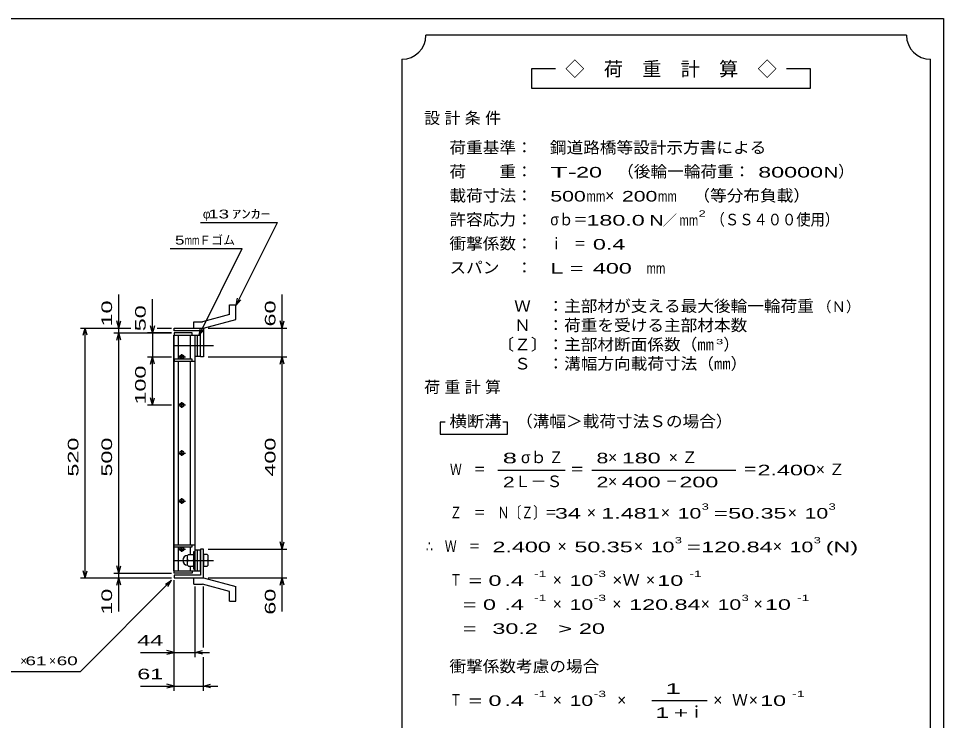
# Model space of a CAD drawing. Units: millimetres, scale not verified. Extents: x -1820 to 1731, y -1282 to 1054.
# Drawn here: x -194 to 1731, y -408 to 1054 of the extents above; entities that cross this region are included whole.
import ezdxf
from ezdxf.enums import TextEntityAlignment as Align

# ---------------------------------------------------------------- set-up
doc = ezdxf.new("R2010")
doc.units = ezdxf.units.MM
doc.header["$LTSCALE"] = 10
doc.linetypes.add('CHAIN', pattern=[18.5, 12, -1.5, 3.5, -1.5])
for name, color, linetype, lineweight in [('0_2', 150, 'Continuous', 25), ('16', 3, 'Continuous', 25), ('19', 6, 'Continuous', 25), ('22', 4, 'Continuous', 25), ('24', 2, 'Continuous', 25)]:
    doc.layers.add(name, color=color, linetype=linetype, lineweight=lineweight)
doc.styles.add('ベクトル', font='')
doc.styles.get('ベクトル').set_extended_font_data('ベクトル')

msp = doc.modelspace()

# ---------------------------------------------------------------- linework, layer by layer
at = {"layer": '0_2'}
for p, q in [((-1729, 1053.5), (1731, 1053.5)), ((1731, 1053.5), (1731, -1146.5))]:
    msp.add_line(p, q, dxfattribs=at)
at = {"layer": '16'}
for p, q in [((129.3, -96.5), (129.3, 394.5)), ((129.3, 394.5), (130, 394.5)), ((168, 399), (130, 399)), ((130, 399), (130, 394.5)), ((130, 394.5), (168, 394.5)), ((130, -96.5), (130, 394.5)), ((130, 394.5), (174, 394.5)), ((139.5, 344.5), (139.5, 394.5)), ((164.5, 344.5), (164.5, 394.5)), ((168, 394.5), (168, 399)), ((174, -96.5), (174, 394.5)), ((174, 394.5), (179, 394.5)), ((179, 350.5), (179, 394.5)), ((179, 394.5), (185, 394.5)), ((185, 350.5), (185, 394.5)), ((138, 349), (154, 349)), ((144, 352), (148, 352)), ((146, 344.5), (146, 355)), ((174, 350.5), (179, 350.5)), ((179, 350.5), (185, 350.5)), ((130, 344.5), (130, 340)), ((168, 344.5), (130, 344.5)), ((130, 340), (174, 340)), ((139.5, -42), (139.5, 340)), ((144, 346), (148, 346)), ((164.5, -42), (164.5, 340)), ((168, 340), (168, 344.5)), ((144, 252), (148, 252)), ((146, 243), (146, 255)), ((138, 249), (154, 249)), ((144, 246), (148, 246)), ((146, 143), (146, 155)), ((138, 149), (154, 149)), ((144, 152), (148, 152)), ((144, 146), (148, 146)), ((138, 49), (154, 49)), ((144, 52), (148, 52)), ((144, 46), (148, 46)), ((146, 43), (146, 55)), ((130, -46.5), (130, -42)), ((130, -42), (174, -42)), ((130, -46.5), (168, -46.5)), ((138, -51), (154, -51)), ((139.5, -96.5), (139.5, -46.5)), ((144, -48), (148, -48)), ((144, -54), (148, -54)), ((146, -57), (146, -46.5)), ((164.5, -61.5), (164.5, -46.5)), ((168, -46.5), (168, -42)), ((171, -93), (171, -56)), ((171, -56), (174, -56)), ((174, -52.5), (179, -52.5)), ((174, -93), (174, -56)), ((179, -96.5), (179, -52.5)), ((179, -52.5), (185, -52.5)), ((185, -96.5), (185, -52.5)), ((160, -62.5), (158, -64.5)), ((158, -84.5), (158, -64.5)), ((160, -74.5), (158, -72.5)), ((160, -74.5), (158, -76.5)), ((160, -62.5), (169, -62.5)), ((160, -74.5), (169, -74.5)), ((171, -64.5), (169, -62.5)), ((169, -74.5), (171, -72.5)), ((171, -76.5), (169, -74.5)), ((158, -84.5), (160, -86.5)), ((160, -86.5), (169, -86.5)), ((164.5, -96.5), (164.5, -87.5)), ((169, -86.5), (171, -84.5)), ((171, -93), (174, -93)), ((129.3, -96.5), (130, -96.5)), ((130, -96.5), (168, -96.5)), ((130, -101), (130, -96.5)), ((130, -96.5), (174, -96.5)), ((168, -101), (130, -101)), ((168, -96.5), (168, -101)), ((174, -96.5), (179, -96.5)), ((179, -96.5), (185, -96.5))]:
    msp.add_line(p, q, dxfattribs=at)
at = {"layer": '16', "linetype": 'CHAIN'}
for p, q in [((131, 372.5), (212, 372.5)), ((131, -74.5), (212, -74.5))]:
    msp.add_line(p, q, dxfattribs=at)
at = {"layer": '16'}
for centre, radius, start, end in [((144, 349), 3, 90, 270), ((146, 349), 4, 46.6, 133.4), ((148, 349), 3, 270, 90), ((146, 349), 4, 226.6, 313.4), ((144, 249), 3, 90, 270), ((146, 249), 4, 46.6, 133.4), ((148, 249), 3, 270, 90), ((146, 249), 4, 226.6, 313.4), ((144, 149), 3, 90, 270), ((146, 149), 4, 46.6, 133.4), ((146, 149), 4, 226.6, 313.4), ((148, 149), 3, 270, 90), ((144, 49), 3, 90, 270), ((146, 49), 4, 46.6, 133.4), ((146, 49), 4, 226.6, 313.4), ((148, 49), 3, 270, 90), ((144, -51), 3, 90, 270), ((146, -51), 4, 46.6, 133.4), ((146, -51), 4, 226.6, 313.4), ((148, -51), 3, 270, 90), ((158, -74.5), 10, 90, 270)]:
    msp.add_arc(centre, radius, start, end, dxfattribs=at)
at = {"layer": '19'}
for p, q in [((245.6, 457.1), (258.6, 457.1)), ((245.6, 437.1), (245.6, 457.1)), ((258.6, 427.1), (258.6, 457.1)), ((245.6, 437.1), (189.3, 422)), ((191, 409), (258.6, 427.1)), ((130, 403), (130, 409)), ((130, 409), (191, 409)), ((171, 422), (189.3, 422)), ((171, 409), (171, 422)), ((171, 409), (191, 409)), ((191, 409), (191, 349)), ((185, 403), (130, 403)), ((185, 349), (185, 403)), ((191, 349), (185, 349)), ((191, -51), (185, -51)), ((185, -51), (185, -105)), ((191, -111), (191, -51)), ((199, -62.5), (191, -62.5)), ((191, -62.5), (191, -86.5)), ((191, -74.5), (199, -74.5)), ((201, -64.5), (199, -62.5)), ((201, -72.5), (199, -74.5)), ((199, -74.5), (201, -76.5)), ((201, -84.5), (201, -64.5)), ((191, -86.5), (199, -86.5)), ((199, -86.5), (201, -84.5)), ((130, -105), (130, -111)), ((185, -105), (130, -105)), ((130, -111), (191, -111)), ((171, -111), (191, -111)), ((171, -124), (171, -111)), ((191, -111), (258.6, -129.1)), ((171, -124), (189.3, -124)), ((245.6, -139.1), (189.3, -124)), ((258.6, -159.1), (258.6, -129.1)), ((245.6, -159.1), (245.6, -139.1)), ((245.6, -159.1), (258.6, -159.1))]:
    msp.add_line(p, q, dxfattribs=at)
at = {"layer": '22'}
for p, q in [((185, 629), (345, 629)), ((259, 457), (345, 629)), ((122, 574.5), (272, 574.5)), ((182, 394.5), (272, 574.5)), ((15, 409), (15, 479)), ((85, 399), (85, 469)), ((259, 457), (262, 471.6)), ((259, 457), (269, 468)), ((355, 409), (355, 479)), ((15, 409), (11, 424)), ((15, 409), (19, 424)), ((355, 409), (351, 424)), ((355, 409), (359, 424)), ((-65, 409), (40, 409)), ((-59, 394), (-55, 409)), ((-51, 394), (-55, 409)), ((-55, -111), (-55, 409)), ((5, 409), (40, 409)), ((15, 399), (15, 409)), ((85, 399), (81, 414)), ((89, 414), (85, 399)), ((95, 409), (125, 409)), ((95, 409), (125, 409)), ((182, 394.5), (185, 409.1)), ((182, 394.5), (192, 405.5)), ((201, 409), (365, 409)), ((355, 349), (355, 409)), ((5, 399), (125, 399)), ((11, 384), (15, 399)), ((19, 384), (15, 399)), ((15, -101), (15, 399)), ((125, 399), (75, 399)), ((85, 399), (85, 349)), ((75, 349), (125, 349)), ((81, 334), (85, 349)), ((89, 334), (85, 349)), ((85, 249), (85, 349)), ((201, 349), (365, 349)), ((351, 334), (355, 349)), ((359, 334), (355, 349)), ((355, -51), (355, 349)), ((85, 249), (81, 264)), ((85, 249), (89, 264)), ((75, 249), (125, 249)), ((355, -51), (351, -36)), ((355, -51), (359, -36)), ((201, -51), (365, -51)), ((355, -111), (355, -51)), ((-55, -111), (-59, -96)), ((-55, -111), (-51, -96)), ((15, -101), (11, -86)), ((15, -101), (19, -86)), ((-65, -111), (125, -111)), ((5, -101), (125, -101)), ((5, -111), (125, -111)), ((11, -126), (15, -111)), ((15, -111), (15, -101)), ((19, -126), (15, -111)), ((15, -181), (15, -111)), ((201, -111), (365, -111)), ((351, -126), (355, -111)), ((359, -126), (355, -111)), ((355, -181), (355, -111)), ((-65, -306), (125, -116)), ((112, -124), (125, -116)), ((117, -129), (125, -116)), ((130, -276), (130, -116)), ((130, -346), (130, -116)), ((174, -276), (174, -129)), ((191, -256), (191, -129)), ((60, -266), (130, -266)), ((130, -266), (115, -262)), ((115, -270), (130, -266)), ((130, -266), (174, -266)), ((174, -266), (189, -262)), ((189, -270), (174, -266)), ((174, -266), (204, -266)), ((191, -346), (191, -276)), ((-265, -306), (-65, -306)), ((60, -336), (130, -336)), ((130, -336), (115, -332)), ((115, -340), (130, -336)), ((130, -336), (191, -336)), ((191, -336), (206, -332)), ((206, -340), (191, -336)), ((191, -336), (221, -336))]:
    msp.add_line(p, q, dxfattribs=at)
at = {"layer": '24', "color": 4}
for p, q in [((1654, 1018.5), (654, 1018.5)), ((604, 968.5), (604, -581.5)), ((1704, -581.5), (1704, 968.5)), ((924, 948.5), (874, 948.5)), ((874, 948.5), (874, 908.5)), ((1454, 948.5), (1404, 948.5)), ((1454, 908.5), (1454, 948.5)), ((874, 908.5), (1454, 908.5)), ((694, 213.5), (684, 213.5)), ((684, 213.5), (684, 188.5)), ((824, 213.5), (814, 213.5)), ((824, 188.5), (824, 213.5)), ((684, 188.5), (824, 188.5)), ((804, 113.5), (944, 113.5)), ((999, 113.5), (1299, 113.5)), ((1124, -366.5), (1239, -366.5))]:
    msp.add_line(p, q, dxfattribs=at)
for centre, start, end in [((604, 1018.5), 270, 0), ((1704, 1018.5), 180, 270)]:
    msp.add_arc(centre, 50, start, end, dxfattribs=at)

# ---------------------------------------------------------------- texts
at = {"layer": '22', "color": 2, "style": 'ベクトル'}
for s, height, width, p in [(' 13 ', 18.33, 1.6, (190, 646.5)), ('ｱﾝｶｰ', 18.33, 1.6, (250, 646.5)), ('5', 18.3, 1.45, (132, 592)), ('mm', 18.33, 0.75, (152, 592)), (' 44 ', 21.99, 1.65, (40, -241)), (' 61 ', 18.33, 1.6, (-190, -283.5)), (' 60 ', 18.33, 1.6, (-125, -283.5)), (' 61 ', 21.99, 1.65, (40, -311))]:
    msp.add_text(s, height=height, dxfattribs=dict(at, width=width)).set_placement(p, align=Align.MIDDLE_LEFT)
for s, height, p in [('φ', 18.3, (190, 646.5)), ('Ｆゴム', 18.33, (182, 592)), ('×', 18.3, (-190, -283.5)), ('×', 18.3, (-130, -283.5))]:
    msp.add_text(s, height=height, dxfattribs=at).set_placement(p, align=Align.MIDDLE_LEFT)
at = {"layer": '22', "color": 2, "style": 'ベクトル', "width": 1.65}
for s, p in [(' 10 ', (-10, 399)), (' 60 ', (330, 399)), (' 50 ', (60, 389)), (' 100 ', (60, 236.5)), (' 520 ', (-80, 86.5)), (' 500 ', (-10, 86.5)), (' 400 ', (330, 86.5)), (' 10 ', (-10, -201)), (' 60 ', (330, -201))]:
    msp.add_text(s, height=21.99, rotation=90, dxfattribs=at).set_placement(p, align=Align.MIDDLE_LEFT)
at = {"layer": '24', "style": 'ベクトル'}
for s, height, p in [('◇\u3000荷\u3000重\u3000計\u3000算\u3000◇', 29.33, (944, 948.5)), ('）', 24.2, (1512, 735)), ('×', 24.2, (1027, 685)), ('／', 22, (1146.5, 633.5)), ('（Ｎ）', 21.99, (1468, 453.5)), ('）', 24.2, (1273, 375)), ('σｂ', 24.19, (852, 140)), ('×', 24.2, (1033, 140)), ('Ｌ－Ｓ', 24.19, (839, 90)), ('×', 24.2, (1033, 90)), ('×', 24.2, (989, 25)), ('×', 24.2, (1143, 25)), ('×', 24.2, (1407, 25)), ('×', 24.2, (928, -45)), ('×', 24.2, (1087, -45)), ('×', 24.2, (1376, -45)), ('×', 24.2, (918, -115)), ('×', 24.2, (1112, -115)), ('×', 24.2, (918, -165)), ('×', 24.2, (1042, -165)), ('×', 24.2, (1226, -165)), ('×', 24.2, (1336, -165)), ('×', 24.2, (918, -365)), ('×', 24.2, (1052, -365)), ('×', 24.2, (1252, -365)), ('Ｗ', 24.2, (1291, -365)), ('×', 24.2, (1326, -365)), ('ｉ', 24.2, (1200.5, -390))]:
    msp.add_text(s, height=height, dxfattribs=at).set_placement(p, align=Align.MIDDLE_LEFT)
for s, height, width, p in [('荷重基準：\u3000', 24.19, 1.05, (703, 785)), ('鋼道路橋等設計示方書による', 24.19, 1.05, (912, 785)), ('荷\u3000\u3000重：\u3000', 24.19, 1.05, (703, 735)), ('（後輪一輪荷重：', 24.19, 1.05, (1052, 735)), ('T-', 21.99, 2, (913, 733.5)), (' 20 ', 21.99, 1.65, (953, 733.5)), (' 80000', 21.99, 1.65, (1332, 733.5)), ('N', 22, 1.4, (1482, 733.5)), ('載荷寸法：\u3000', 24.19, 1.05, (703, 685)), ('500', 21.99, 1.5, (913, 683.5)), ('200', 21.99, 1.5, (1062, 683.5)), ('\u3000（等分布負載）', 24.19, 1.05, (1176, 685)), ('mm', 21.99, 0.8, (988, 683.5)), ('mm', 21.99, 0.8, (1137, 683.5)), ('許容応力：\u3000', 24.19, 1.05, (703, 635)), ('σｂ＝', 24.19, 0.9, (913, 635)), ('180.0', 21.99, 1.65, (988, 633.5)), ('N', 22, 1.4, (1119, 633.5)), ('mm', 21.99, 0.8, (1181.5, 633.5)), ('2', 13.2, 1.5, (1221.5, 647.5)), ('（ＳＳ４００使用）', 24.19, 0.9, (1246.5, 635)), ('衝撃係数：\u3000', 24.19, 1.05, (703, 585)), ('ｉ\u3000＝', 24.19, 0.75, (913, 585)), (' 0.4', 21.99, 1.65, (988, 583.5)), ('スパン\u3000：\u3000', 24.19, 1.05, (703, 535)), ('L =', 21.99, 1.65, (913, 533.5)), (' 400 ', 21.99, 1.65, (988, 533.5)), ('mm', 21.99, 0.8, (1113, 533.5)), ('\u3000Ｗ\u3000：主部材が支える最大後輪一輪荷重', 24.19, 1.05, (803, 455)), ('\u3000Ｎ\u3000：荷重を受ける主部材本数', 24.19, 1.05, (803, 415)), ('〔Ｚ〕：主部材断面係数（㎜', 24.19, 1.05, (803, 375)), ('3', 11, 1.8, (1258, 381)), ('\u3000Ｓ\u3000：溝幅方向載荷寸法（㎜）', 24.19, 1.05, (803, 335)), ('\u3000（溝幅＞載荷寸法Ｓの場合）', 24.19, 1.05, (807, 215)), ('横断溝', 24.19, 1.1, (703, 215)), ('8', 22, 1.8, (814, 138.5)), ('Ｚ', 24.2, 0.9, (910, 140)), ('8', 22, 1.5, (1009, 138.5)), (' 180 ', 21.99, 1.65, (1048, 138.5)), ('Ｗ\u3000＝', 24.19, 0.75, (704, 115)), ('＝', 24.2, 0.9, (954, 115)), ('＝', 24.2, 0.9, (1314, 115)), ('2.400', 21.99, 1.65, (1344, 113.5)), ('2', 22, 1.5, (814, 88.5)), ('2', 22, 1.5, (1009, 88.5)), (' 400 ', 21.99, 1.65, (1048, 88.5)), (' 200 ', 21.99, 1.65, (1168, 88.5)), ('－', 24.2, 0.75, (1153, 90)), ('Ｚ\u3000＝\u3000Ｎ〔Ｚ〕＝', 24.19, 0.75, (704, 25)), ('3', 13.2, 1.5, (1228, 37.5)), ('3', 13.2, 1.5, (1492, 37.5)), (' 34 ', 21.99, 1.65, (909, 23.5)), ('1.481', 21.99, 1.65, (1019, 23.5)), ('10', 21.99, 1.5, (1178, 23.5)), ('=', 22, 1.7, (1253, 23.5)), ('50.35', 21.99, 1.65, (1283, 23.5)), ('10', 21.99, 1.5, (1442, 23.5)), ('∴\u3000Ｗ\u3000＝', 24.19, 0.75, (654, -45)), (' 2.400', 21.99, 1.65, (779, -46.5)), ('50.35', 21.99, 1.65, (963, -46.5)), ('10', 21.99, 1.5, (1122, -46.5)), ('3', 13.2, 1.5, (1172, -32.5)), ('120.84', 21.99, 1.65, (1227, -46.5)), ('10', 21.99, 1.5, (1411, -46.5)), ('3', 13.2, 1.5, (1461, -32.5)), ('(N)', 21.99, 1.65, (1486, -46.5)), ('=', 22, 1.7, (1197, -46.5)), ('-1', 13.2, 1.65, (879, -102.5)), ('-3', 13.2, 1.65, (1003, -102.5)), ('-1', 13.2, 1.65, (1202, -102.5)), ('Ｔ', 24.2, 0.75, (704, -115)), (' = 0', 21.99, 1.65, (729, -116.5)), (' .4 ', 21.99, 1.65, (804, -116.5)), ('10', 21.99, 1.5, (953, -116.5)), ('×Ｗ', 24.19, 1.1, (1042, -115)), (' 10 ', 21.99, 1.65, (1122, -116.5)), ('-1', 13.2, 1.65, (879, -152.5)), ('-3', 13.2, 1.65, (1003, -152.5)), ('3', 13.2, 1.5, (1311, -152.5)), ('-1', 13.2, 1.65, (1426, -152.5)), ('  = 0', 21.99, 1.65, (704, -166.5)), (' .4 ', 21.99, 1.65, (804, -166.5)), ('10', 21.99, 1.5, (953, -166.5)), ('120.84', 21.99, 1.65, (1077, -166.5)), ('10', 21.99, 1.5, (1261, -166.5)), (' 10 ', 21.99, 1.65, (1346, -166.5)), (' 30.2', 21.99, 1.65, (779, -216.5)), ('>', 22, 1.7, (929, -216.5)), (' 20 ', 21.99, 1.65, (959, -216.5)), ('  =', 21.99, 1.65, (704, -216.5)), ('衝撃係数考慮の場合', 24.19, 1.05, (703, -295)), ('-1', 13.2, 1.65, (879, -352.5)), ('-3', 13.2, 1.65, (1003, -352.5)), ('-1', 13.2, 1.65, (1416, -352.5)), ('Ｔ', 24.2, 0.75, (704, -365)), (' = 0', 21.99, 1.65, (729, -366.5)), (' .4 ', 21.99, 1.65, (804, -366.5)), ('10', 21.99, 1.5, (953, -366.5)), (' 10 ', 21.99, 1.65, (1336, -366.5))]:
    msp.add_text(s, height=height, dxfattribs=dict(at, width=width)).set_placement(p, align=Align.MIDDLE_LEFT)
at = {"layer": '24', "attachment_point": 4, "style": 'ベクトル'}
for s, insert, char_height in [('\\T1.28;設計条件', (650.5, 845), 24.19), ('\\T1.28;荷重計算', (650.5, 285), 24.19), ('\\T1.42;×Ｚ', (1159.5, 140), 24.19), ('\\T1.42;×Ｚ', (1465.5, 115), 24.19), ('\\T1.25;\\W2;\\~1\\~', (1131.5, -341.5), 21.99), ('\\T1.33;\\W1.75;1+', (1131.5, -391.5), 21.99)]:
    msp.add_mtext(s, dxfattribs=dict(at, insert=insert, char_height=char_height))

doc.saveas('drawing.dxf')
